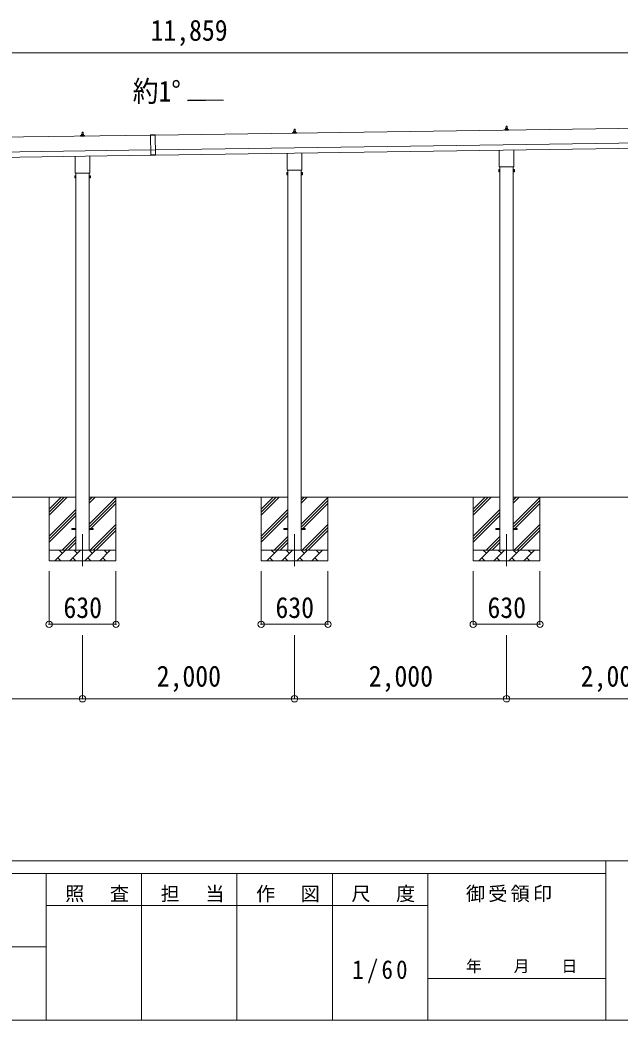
# Model space of a CAD drawing. Units: millimetres at full size, sheet at 1:60. Extents: x -16864 to 16864, y -11640 to 11640.
# Drawn here: x 5156 to 10816, y -11640 to -2213 of the extents above; entities that cross this region are included whole.
import ezdxf
from ezdxf.enums import TextEntityAlignment as Align

# ---------------------------------------------------------------- set-up
doc = ezdxf.new("R2010")
doc.units = ezdxf.units.MM
doc.header["$LTSCALE"] = 60
doc.header["$PDMODE"] = 32
doc.header["$PDSIZE"] = 60
doc.linetypes.add('CHAIN1', pattern=[8, 5, -1, 1, -1])
for name, color, linetype, lineweight in [('0-1_Defpoints', 7, 'CHAIN1', 9), ('0-2_TEXT1', 4, 'Continuous', 9), ('0-3_SHAPE', 7, 'Continuous', 9), ('0-7_PARTS2', 7, 'Continuous', 9), ('0-8_TABLE1', 6, 'Continuous', 9), ('F-0', 7, 'Continuous', 9)]:
    doc.layers.add(name, color=color, linetype=linetype, lineweight=lineweight)
doc.styles.add('ＭＳ ゴシック', font='')
doc.styles.get('ＭＳ ゴシック').set_extended_font_data('MS Gothic')

msp = doc.modelspace()

# ---------------------------------------------------------------- linework, layer by layer
at = {"layer": '0-1_Defpoints'}
for p, q in [((5745.59, -7060.72), (5745.59, -7409.72)), ((7745.59, -7060.72), (7745.59, -7409.72)), ((9745.59, -7060.72), (9745.59, -7409.72))]:
    msp.add_line(p, q, dxfattribs=at)
at = {"layer": '0-2_TEXT1'}
for p, q in [((7076.42, -2969.89), (6740.42, -2974.69)), ((6385.66, -3298.03), (850.19, -3377.11)), ((5735.51, -3299.32), (5756.28, -3299.32)), ((5735.9, -3298.53), (5735.9, -3294.32)), ((5736.9, -3294.32), (5754.9, -3294.32)), ((5739.9, -3294.32), (5740.62, -3270.8)), ((5741.62, -3269.82), (5750.17, -3269.82)), ((5751.17, -3270.8), (5751.9, -3294.32)), ((5755.9, -3298.53), (5755.9, -3294.32)), ((6385.64, -3297.03), (6430.64, -3296.39)), ((6385.64, -3297.03), (6388.39, -3489.51)), ((6430.65, -3297.39), (6385.66, -3298.03)), ((6430.64, -3296.39), (6433.39, -3488.87)), ((12641.27, -3208.66), (6430.65, -3297.39)), ((7727.65, -3281.25), (7727.65, -3273.54)), ((7764.15, -3281.25), (7727.65, -3281.25)), ((7728.03, -3272.75), (7763.76, -3272.75)), ((7728.41, -3272.56), (7735.13, -3270.94)), ((7735.51, -3270.75), (7756.28, -3270.75)), ((7735.9, -3269.96), (7735.9, -3265.75)), ((7736.9, -3265.75), (7754.9, -3265.75)), ((7739.9, -3265.75), (7740.62, -3242.23)), ((7741.62, -3241.25), (7750.17, -3241.25)), ((7751.17, -3242.23), (7751.9, -3265.75)), ((7755.9, -3269.96), (7755.9, -3265.75)), ((7763.38, -3272.56), (7756.66, -3270.94)), ((7764.15, -3281.25), (7764.15, -3273.54)), ((9727.65, -3252.68), (9727.65, -3244.97)), ((9764.15, -3252.68), (9727.65, -3252.68)), ((9728.03, -3244.18), (9763.76, -3244.18)), ((9728.41, -3243.99), (9735.13, -3242.36)), ((9735.51, -3242.18), (9756.28, -3242.18)), ((9735.9, -3241.39), (9735.9, -3237.18)), ((9736.9, -3237.18), (9754.9, -3237.18)), ((9739.9, -3237.18), (9740.62, -3213.65)), ((9741.62, -3212.68), (9750.17, -3212.68)), ((9751.17, -3213.65), (9751.9, -3237.18)), ((9755.9, -3241.39), (9755.9, -3237.18)), ((9763.38, -3243.99), (9756.66, -3242.36)), ((9764.15, -3252.68), (9764.15, -3244.97)), ((5727.65, -3309.82), (5727.65, -3302.11)), ((5764.15, -3309.82), (5727.65, -3309.82)), ((5728.03, -3301.32), (5763.76, -3301.32)), ((5728.41, -3301.14), (5735.13, -3299.51)), ((5763.38, -3301.14), (5756.66, -3299.51)), ((5764.15, -3309.82), (5764.15, -3302.11)), ((6432.65, -3437.37), (12643.27, -3348.65)), ((852.19, -3517.09), (6387.66, -3438.01)), ((6432.67, -3438.37), (6387.67, -3439.01)), ((6433.32, -3483.87), (6388.32, -3484.51)), ((6433.37, -3487.37), (12643.99, -3398.64)), ((7677.29, -3615.24), (7677.29, -3469.6)), ((7813.89, -3467.65), (7813.89, -3615.24)), ((9677.29, -3586.67), (9677.29, -3441.03)), ((9813.89, -3439.07), (9813.89, -3586.67)), ((852.91, -3567.09), (6388.37, -3488.01)), ((5677.29, -3643.81), (5677.29, -3498.17)), ((5813.89, -3496.22), (5813.89, -3643.81)), ((6433.39, -3488.87), (6388.39, -3489.51)), ((5675.59, -3652.58), (5675.59, -3647.08)), ((5813.53, -3656.08), (5677.65, -3656.08)), ((5683.09, -3656.08), (5683.09, -7210.72)), ((5808.09, -7210.72), (5808.09, -3656.08)), ((5815.59, -3647.08), (5815.59, -3652.58)), ((7671.59, -3653.51), (7672.35, -3652.19)), ((7671.59, -3653.51), (7671.59, -3670.51)), ((7671.59, -3670.51), (7672.35, -3671.82)), ((7678.59, -3657.1), (7672.35, -3657.1)), ((7678.59, -3666.92), (7672.35, -3666.92)), ((7678.59, -3671.82), (7672.35, -3671.82)), ((7675.59, -3624.01), (7675.59, -3618.51)), ((7813.53, -3627.51), (7677.65, -3627.51)), ((7681.09, -3671.21), (7678.59, -3671.21)), ((7683.09, -3627.51), (7683.09, -7210.72)), ((7808.09, -7210.72), (7808.09, -3627.51)), ((7810.09, -3671.21), (7812.59, -3671.21)), ((7812.59, -3657.1), (7818.83, -3657.1)), ((7812.59, -3666.92), (7818.83, -3666.92)), ((7812.59, -3671.82), (7818.83, -3671.82)), ((7815.59, -3618.51), (7815.59, -3624.01)), ((7819.59, -3653.51), (7818.83, -3652.19)), ((7819.59, -3670.51), (7818.83, -3671.82)), ((7819.59, -3653.51), (7819.59, -3670.51)), ((9671.59, -3624.94), (9672.35, -3623.62)), ((9671.59, -3624.94), (9671.59, -3641.94)), ((9671.59, -3641.94), (9672.35, -3643.25)), ((9678.59, -3628.53), (9672.35, -3628.53)), ((9678.59, -3638.35), (9672.35, -3638.35)), ((9678.59, -3643.25), (9672.35, -3643.25)), ((9675.59, -3595.44), (9675.59, -3589.94)), ((9813.53, -3598.94), (9677.65, -3598.94)), ((9681.09, -3642.64), (9678.59, -3642.64)), ((9683.09, -3598.94), (9683.09, -7210.72)), ((9808.09, -7210.72), (9808.09, -3598.94)), ((9810.09, -3642.64), (9812.59, -3642.64)), ((9812.59, -3628.53), (9818.83, -3628.53)), ((9812.59, -3638.35), (9818.83, -3638.35)), ((9812.59, -3643.25), (9818.83, -3643.25)), ((9815.59, -3589.94), (9815.59, -3595.44)), ((9819.59, -3624.94), (9818.83, -3623.62)), ((9819.59, -3641.94), (9818.83, -3643.25)), ((9819.59, -3624.94), (9819.59, -3641.94)), ((5671.59, -3682.08), (5672.35, -3680.77)), ((5671.59, -3682.08), (5671.59, -3699.08)), ((5671.59, -3699.08), (5672.35, -3700.4)), ((5678.59, -3685.67), (5672.35, -3685.67)), ((5678.59, -3695.49), (5672.35, -3695.49)), ((5678.59, -3700.4), (5672.35, -3700.4)), ((5681.09, -3699.78), (5678.59, -3699.78)), ((5810.09, -3699.78), (5812.59, -3699.78)), ((5812.59, -3685.67), (5818.83, -3685.67)), ((5812.59, -3695.49), (5818.83, -3695.49)), ((5812.59, -3700.4), (5818.83, -3700.4)), ((5819.59, -3682.08), (5818.83, -3680.77)), ((5819.59, -3699.08), (5818.83, -3700.4)), ((5819.59, -3682.08), (5819.59, -3699.08)), ((5645.59, -7006.22), (5683.09, -7006.22)), ((5645.59, -7015.22), (5645.59, -7006.22)), ((5645.59, -7006.22), (5683.09, -7006.22)), ((5645.59, -7015.22), (5645.59, -7006.22)), ((5645.59, -7015.22), (5683.09, -7015.22)), ((5645.59, -7015.22), (5683.09, -7015.22)), ((5808.09, -7006.22), (5845.59, -7006.22)), ((5808.09, -7006.22), (5845.59, -7006.22)), ((5808.09, -7015.22), (5845.59, -7015.22)), ((5808.09, -7015.22), (5845.59, -7015.22)), ((5845.59, -7015.22), (5845.59, -7006.22)), ((5845.59, -7015.22), (5845.59, -7006.22)), ((7645.59, -7006.22), (7683.09, -7006.22)), ((7645.59, -7015.22), (7645.59, -7006.22)), ((7645.59, -7006.22), (7683.09, -7006.22)), ((7645.59, -7015.22), (7645.59, -7006.22)), ((7645.59, -7015.22), (7683.09, -7015.22)), ((7645.59, -7015.22), (7683.09, -7015.22)), ((7808.09, -7006.22), (7845.59, -7006.22)), ((7808.09, -7006.22), (7845.59, -7006.22)), ((7808.09, -7015.22), (7845.59, -7015.22)), ((7808.09, -7015.22), (7845.59, -7015.22)), ((7845.59, -7015.22), (7845.59, -7006.22)), ((7845.59, -7015.22), (7845.59, -7006.22)), ((9645.59, -7006.22), (9683.09, -7006.22)), ((9645.59, -7015.22), (9645.59, -7006.22)), ((9645.59, -7006.22), (9683.09, -7006.22)), ((9645.59, -7015.22), (9645.59, -7006.22)), ((9645.59, -7015.22), (9683.09, -7015.22)), ((9645.59, -7015.22), (9683.09, -7015.22)), ((9808.09, -7006.22), (9845.59, -7006.22)), ((9808.09, -7006.22), (9845.59, -7006.22)), ((9808.09, -7015.22), (9845.59, -7015.22)), ((9808.09, -7015.22), (9845.59, -7015.22)), ((9845.59, -7015.22), (9845.59, -7006.22)), ((9845.59, -7015.22), (9845.59, -7006.22))]:
    msp.add_line(p, q, dxfattribs=at)
for points in [[(7678.59, -3671.82), (7678.59, -3652.19), (7672.35, -3652.19)], [(7678.59, -3671.21), (7678.59, -3652.81), (7681.09, -3652.81)], [(7812.59, -3671.21), (7812.59, -3652.81), (7810.09, -3652.81)], [(7812.59, -3671.82), (7812.59, -3652.19), (7818.83, -3652.19)], [(9678.59, -3643.25), (9678.59, -3623.62), (9672.35, -3623.62)], [(9678.59, -3642.64), (9678.59, -3624.24), (9681.09, -3624.24)], [(9812.59, -3642.64), (9812.59, -3624.24), (9810.09, -3624.24)], [(9812.59, -3643.25), (9812.59, -3623.62), (9818.83, -3623.62)], [(5678.59, -3700.4), (5678.59, -3680.77), (5672.35, -3680.77)], [(5678.59, -3699.78), (5678.59, -3681.38), (5681.09, -3681.38)], [(5812.59, -3699.78), (5812.59, -3681.38), (5810.09, -3681.38)], [(5812.59, -3700.4), (5812.59, -3680.77), (5818.83, -3680.77)]]:
    msp.add_lwpolyline(points, dxfattribs=at)
for points in [[(7681.09, -3672.51), (7681.09, -3651.51), (7683.09, -3651.51), (7683.09, -3672.51)], [(7810.09, -3672.51), (7810.09, -3651.51), (7808.09, -3651.51), (7808.09, -3672.51)], [(9681.09, -3643.94), (9681.09, -3622.94), (9683.09, -3622.94), (9683.09, -3643.94)], [(9810.09, -3643.94), (9810.09, -3622.94), (9808.09, -3622.94), (9808.09, -3643.94)], [(5681.09, -3701.08), (5681.09, -3680.08), (5683.09, -3680.08), (5683.09, -3701.08)], [(5810.09, -3701.08), (5810.09, -3680.08), (5808.09, -3680.08), (5808.09, -3701.08)]]:
    msp.add_lwpolyline(points, close=True, dxfattribs=at)
for centre, radius, start, end in [((5734.9, -3298.53), 1, 283.62699, 0), ((5739.98, -3294.96), 4.13, 90, 171.17633), ((5736.9, -3295.32), 1, 90, 180), ((5741.62, -3270.82), 1, 90, 178.60509), ((5749.23, -3294.32), 4.83, 133.60282, 180), ((5742.56, -3294.32), 4.83, 0, 46.39718), ((5750.17, -3270.82), 1, 1.39491, 90), ((5751.81, -3294.96), 4.13, 8.82367, 90), ((5754.9, -3295.32), 1, 0, 90), ((5756.9, -3298.53), 1, 180, 256.37301), ((7728.65, -3273.54), 1, 103.62699, 180), ((7734.9, -3269.96), 1, 283.62699, 0), ((7739.98, -3266.38), 4.13, 90, 171.17633), ((7736.9, -3266.75), 1, 90, 180), ((7741.62, -3242.25), 1, 90, 178.60509), ((7749.23, -3265.75), 4.83, 133.60282, 180), ((7742.56, -3265.75), 4.83, 0, 46.39718), ((7750.17, -3242.25), 1, 1.39491, 90), ((7751.81, -3266.38), 4.13, 8.82367, 90), ((7754.9, -3266.75), 1, 0, 90), ((7756.9, -3269.96), 1, 180, 256.37301), ((7763.15, -3273.54), 1, 0, 76.37301), ((9728.65, -3244.97), 1, 103.62699, 180), ((9734.9, -3241.39), 1, 283.62699, 0), ((9739.98, -3237.81), 4.13, 90, 171.17633), ((9736.9, -3238.18), 1, 90, 180), ((9741.62, -3213.68), 1, 90, 178.60509), ((9749.23, -3237.18), 4.83, 133.60282, 180), ((9742.56, -3237.18), 4.83, 0, 46.39718), ((9750.17, -3213.68), 1, 1.39491, 90), ((9751.81, -3237.81), 4.13, 8.82367, 90), ((9754.9, -3238.18), 1, 0, 90), ((9756.9, -3241.39), 1, 180, 256.37301), ((9763.15, -3244.97), 1, 0, 76.37301), ((5728.65, -3302.11), 1, 103.62699, 180), ((5763.15, -3302.11), 1, 0, 76.37301), ((5679.59, -3647.08), 4, 125.09963, 180), ((5679.59, -3652.58), 4, 180, 194.47751), ((5679.59, -3652.58), 4, 194.47751, 241.04498), ((5811.59, -3652.58), 4, 298.95502, 345.52249), ((5811.59, -3647.08), 4, 0, 54.90037), ((5811.59, -3652.58), 4, 345.52249, 0), ((7675.93, -3654.65), 4.34, 145.61575, 214.38425), ((7687.83, -3662.01), 16.24, 162.41205, 197.58795), ((7675.93, -3669.37), 4.34, 145.61575, 214.38425), ((7679.59, -3618.51), 4, 125.09963, 180), ((7679.59, -3624.01), 4, 180, 194.47751), ((7679.59, -3624.01), 4, 194.47751, 241.04498), ((7811.59, -3624.01), 4, 298.95502, 345.52249), ((7811.59, -3618.51), 4, 0, 54.90037), ((7811.59, -3624.01), 4, 345.52249, 0), ((7815.24, -3654.65), 4.34, 325.61575, 34.38425), ((7803.35, -3662.01), 16.24, 342.41205, 17.58795), ((7815.24, -3669.37), 4.34, 325.61575, 34.38425), ((9675.93, -3626.08), 4.34, 145.61575, 214.38425), ((9687.83, -3633.44), 16.24, 162.41205, 197.58795), ((9675.93, -3640.8), 4.34, 145.61575, 214.38425), ((9679.59, -3589.94), 4, 125.09963, 180), ((9679.59, -3595.44), 4, 180, 194.47751), ((9679.59, -3595.44), 4, 194.47751, 241.04498), ((9811.59, -3595.44), 4, 298.95502, 345.52249), ((9811.59, -3589.94), 4, 0, 54.90037), ((9811.59, -3595.44), 4, 345.52249, 0), ((9815.24, -3626.08), 4.34, 325.61575, 34.38425), ((9803.35, -3633.44), 16.24, 342.41205, 17.58795), ((9815.24, -3640.8), 4.34, 325.61575, 34.38425), ((5675.93, -3683.22), 4.34, 145.61575, 214.38425), ((5687.83, -3690.58), 16.24, 162.41205, 197.58795), ((5675.93, -3697.94), 4.34, 145.61575, 214.38425), ((5815.24, -3683.22), 4.34, 325.61575, 34.38425), ((5803.35, -3690.58), 16.24, 342.41205, 17.58795), ((5815.24, -3697.94), 4.34, 325.61575, 34.38425)]:
    msp.add_arc(centre, radius, start, end, dxfattribs=at)
at = {"layer": '0-3_SHAPE'}
for p, q in [((5683.09, -6710.72), (3808.09, -6710.72)), ((5430.59, -6710.72), (5430.59, -7310.72)), ((5430.59, -6824.21), (5544.07, -6710.72)), ((5430.59, -6852.49), (5572.36, -6710.72)), ((5430.59, -6880.77), (5600.64, -6710.72)), ((7683.09, -6710.72), (5808.09, -6710.72)), ((5808.09, -6739.55), (5836.91, -6710.72)), ((5808.09, -6767.83), (5865.2, -6710.72)), ((5808.09, -6965.82), (6060.59, -6713.32)), ((5808.09, -6994.11), (6060.59, -6741.61)), ((5808.09, -7022.39), (6060.59, -6769.89)), ((6060.59, -6710.72), (6060.59, -7310.72)), ((7430.59, -6710.72), (7430.59, -7310.72)), ((7430.59, -6824.21), (7544.07, -6710.72)), ((7430.59, -6852.49), (7572.36, -6710.72)), ((7430.59, -6880.77), (7600.64, -6710.72)), ((9683.09, -6710.72), (7808.09, -6710.72)), ((7808.09, -6739.55), (7836.91, -6710.72)), ((7808.09, -6767.83), (7865.2, -6710.72)), ((7808.09, -6965.82), (8060.59, -6713.32)), ((7808.09, -6994.11), (8060.59, -6741.61)), ((7808.09, -7022.39), (8060.59, -6769.89)), ((8060.59, -6710.72), (8060.59, -7310.72)), ((9430.59, -6710.72), (9430.59, -7310.72)), ((9430.59, -6824.21), (9544.07, -6710.72)), ((9430.59, -6852.49), (9572.36, -6710.72)), ((9430.59, -6880.77), (9600.64, -6710.72)), ((11683.09, -6710.72), (9808.09, -6710.72)), ((9808.09, -6739.55), (9836.91, -6710.72)), ((9808.09, -6767.83), (9865.2, -6710.72)), ((9808.09, -6965.82), (10060.59, -6713.32)), ((9808.09, -6994.11), (10060.59, -6741.61)), ((9808.09, -7022.39), (10060.59, -6769.89)), ((10060.59, -6710.72), (10060.59, -7310.72)), ((5430.59, -7078.76), (5683.09, -6826.26)), ((5430.59, -7107.05), (5683.09, -6854.55)), ((7430.59, -7078.76), (7683.09, -6826.26)), ((7430.59, -7107.05), (7683.09, -6854.55)), ((9430.59, -7078.76), (9683.09, -6826.26)), ((9430.59, -7107.05), (9683.09, -6854.55)), ((5430.59, -7135.33), (5683.09, -6882.83)), ((5817.75, -7210.72), (6060.59, -6967.88)), ((7430.59, -7135.33), (7683.09, -6882.83)), ((7817.75, -7210.72), (8060.59, -6967.88)), ((9430.59, -7135.33), (9683.09, -6882.83)), ((9817.75, -7210.72), (10060.59, -6967.88)), ((5846.03, -7210.72), (6060.59, -6996.16)), ((5874.31, -7210.72), (6060.59, -7024.45)), ((7846.03, -7210.72), (8060.59, -6996.16)), ((7874.31, -7210.72), (8060.59, -7024.45)), ((9846.03, -7210.72), (10060.59, -6996.16)), ((9874.31, -7210.72), (10060.59, -7024.45)), ((5553.19, -7210.72), (5683.09, -7080.82)), ((5581.47, -7210.72), (5683.09, -7109.11)), ((5609.76, -7210.72), (5683.09, -7137.39)), ((7553.19, -7210.72), (7683.09, -7080.82)), ((7581.47, -7210.72), (7683.09, -7109.11)), ((7609.76, -7210.72), (7683.09, -7137.39)), ((9553.19, -7210.72), (9683.09, -7080.82)), ((9581.47, -7210.72), (9683.09, -7109.11)), ((9609.76, -7210.72), (9683.09, -7137.39)), ((5430.59, -7210.72), (6060.59, -7210.72)), ((5483.46, -7310.72), (5583.46, -7210.72)), ((5554.9, -7239.28), (5526.35, -7210.72)), ((5624.88, -7310.72), (5724.88, -7210.72)), ((5696.32, -7239.28), (5667.77, -7210.72)), ((5766.3, -7310.72), (5866.3, -7210.72)), ((5837.75, -7239.28), (5809.19, -7210.72)), ((5907.72, -7310.72), (6007.72, -7210.72)), ((5979.17, -7239.28), (5950.61, -7210.72)), ((7430.59, -7210.72), (8060.59, -7210.72)), ((7483.46, -7310.72), (7583.46, -7210.72)), ((7554.9, -7239.28), (7526.35, -7210.72)), ((7624.88, -7310.72), (7724.88, -7210.72)), ((7696.32, -7239.28), (7667.77, -7210.72)), ((7766.3, -7310.72), (7866.3, -7210.72)), ((7837.75, -7239.28), (7809.19, -7210.72)), ((7907.72, -7310.72), (8007.72, -7210.72)), ((7979.17, -7239.28), (7950.61, -7210.72)), ((9430.59, -7210.72), (10060.59, -7210.72)), ((9483.46, -7310.72), (9583.46, -7210.72)), ((9554.9, -7239.28), (9526.35, -7210.72)), ((9624.88, -7310.72), (9724.88, -7210.72)), ((9696.32, -7239.28), (9667.77, -7210.72)), ((9766.3, -7310.72), (9866.3, -7210.72)), ((9837.75, -7239.28), (9809.19, -7210.72)), ((9907.72, -7310.72), (10007.72, -7210.72)), ((9979.17, -7239.28), (9950.61, -7210.72)), ((6060.59, -7310.72), (5430.59, -7310.72)), ((5512.01, -7282.17), (5540.56, -7310.72)), ((5653.43, -7282.17), (5681.98, -7310.72)), ((5794.85, -7282.17), (5823.41, -7310.72)), ((5936.27, -7282.17), (5964.83, -7310.72)), ((8060.59, -7310.72), (7430.59, -7310.72)), ((7512.01, -7282.17), (7540.56, -7310.72)), ((7653.43, -7282.17), (7681.98, -7310.72)), ((7794.85, -7282.17), (7823.41, -7310.72)), ((7936.27, -7282.17), (7964.83, -7310.72)), ((10060.59, -7310.72), (9430.59, -7310.72)), ((9512.01, -7282.17), (9540.56, -7310.72)), ((9653.43, -7282.17), (9681.98, -7310.72)), ((9794.85, -7282.17), (9823.41, -7310.72)), ((9936.27, -7282.17), (9964.83, -7310.72))]:
    msp.add_line(p, q, dxfattribs=at)
at = {"layer": '0-7_PARTS2', "color": 4}
for p, q in [((6740.42, -2974.69), (6740.42, -2969.89)), ((6740.42, -2969.89), (7076.42, -2969.89))]:
    msp.add_line(p, q, dxfattribs=at)
at = {"layer": '0-8_TABLE1'}
for p, q in [((12676.59, -2523.08), (817.59, -2523.08)), ((5430.59, -7909.72), (5430.59, -7409.72)), ((6060.59, -7909.72), (6060.59, -7409.72)), ((7430.59, -7909.72), (7430.59, -7409.72)), ((8060.59, -7909.72), (8060.59, -7409.72)), ((9430.59, -7909.72), (9430.59, -7409.72)), ((10060.59, -7909.72), (10060.59, -7409.72)), ((5430.59, -7909.72), (6060.59, -7909.72)), ((7430.59, -7909.72), (8060.59, -7909.72)), ((9430.59, -7909.72), (10060.59, -7909.72)), ((5745.59, -8611.72), (5745.59, -8011.72)), ((7745.59, -8611.72), (7745.59, -8011.72)), ((9745.59, -8611.72), (9745.59, -8011.72)), ((5745.59, -8611.72), (3745.59, -8611.72)), ((7745.59, -8611.72), (5745.59, -8611.72)), ((9745.59, -8611.72), (7745.59, -8611.72)), ((11745.59, -8611.72), (9745.59, -8611.72))]:
    msp.add_line(p, q, dxfattribs=at)
for p in [(5430.59, -7909.72), (6060.59, -7909.72), (7430.59, -7909.72), (8060.59, -7909.72), (9430.59, -7909.72), (10060.59, -7909.72), (5745.59, -8611.72), (7745.59, -8611.72), (9745.59, -8611.72)]:
    msp.add_point(p, dxfattribs=at)
at = {"layer": 'F-0', "color": 5, "lineweight": 5}
for p, q in [((-16864.12, -10140), (16015.88, -10140)), ((10682.37, -10140), (10682.37, -11640)), ((-16864.12, -10260), (10682.37, -10260)), ((5402.37, -10260), (5402.37, -11640)), ((6302.37, -10260), (6302.37, -11640)), ((7202.37, -10260), (7202.37, -11640)), ((8102.36, -10260), (8102.36, -11640)), ((9002.37, -10260), (9002.37, -11640)), ((5402.37, -10560), (9002.37, -10560)), ((-6897.63, -10950), (5402.37, -10950)), ((9002.37, -11250), (10682.37, -11250)), ((-16864.12, -11640), (16015.88, -11640))]:
    msp.add_line(p, q, dxfattribs=at)

# ---------------------------------------------------------------- texts
at = {"layer": '0-7_PARTS2', "style": 'ＭＳ ゴシック', "width": 0.9}
msp.add_text('約1°', height=197.9, dxfattribs=at).set_placement((6219.34, -3042.45), align=Align.BOTTOM_LEFT)
at = {"layer": '0-8_TABLE1', "color": 7, "style": 'ＭＳ ゴシック', "width": 0.9}
for s, p in [('11,859', (6387.09, -2468.08)), ('630', (5565.59, -7909.72)), ('630', (7565.59, -7909.72)), ('630', (9565.59, -7909.72)), ('2,000', (6445.59, -8556.72)), ('2,000', (8445.59, -8556.72)), ('2,000', (10445.59, -8556.72))]:
    msp.add_text(s, height=197.9, dxfattribs=at).set_placement(p, align=Align.BOTTOM_LEFT)
at = {"layer": 'F-0', "style": 'ＭＳ ゴシック'}
msp.add_text('年\u3000\u3000月\u3000\u3000日', height=110, dxfattribs=at).set_placement((9362.37, -11220), align=Align.BOTTOM_LEFT)
at = {"layer": 'F-0', "attachment_point": 7, "style": 'ＭＳ ゴシック'}
for s, insert, char_height in [('\\T1.17;照\u3000査', (5582.37, -10530), 132), ('\\T1.17;担\u3000当', (6482.37, -10530), 132), ('\\T1.17;作\u3000図', (7382.37, -10530), 132), ('\\T1.17;尺\u3000度', (8282.37, -10530), 132), ('\\T1.17;御受領印', (9362.37, -10530), 132), ('\\T1.28;\\W0.9;1/60', (8289.87, -11295), 176)]:
    msp.add_mtext(s, dxfattribs=dict(at, insert=insert, char_height=char_height))

doc.saveas('drawing.dxf')
